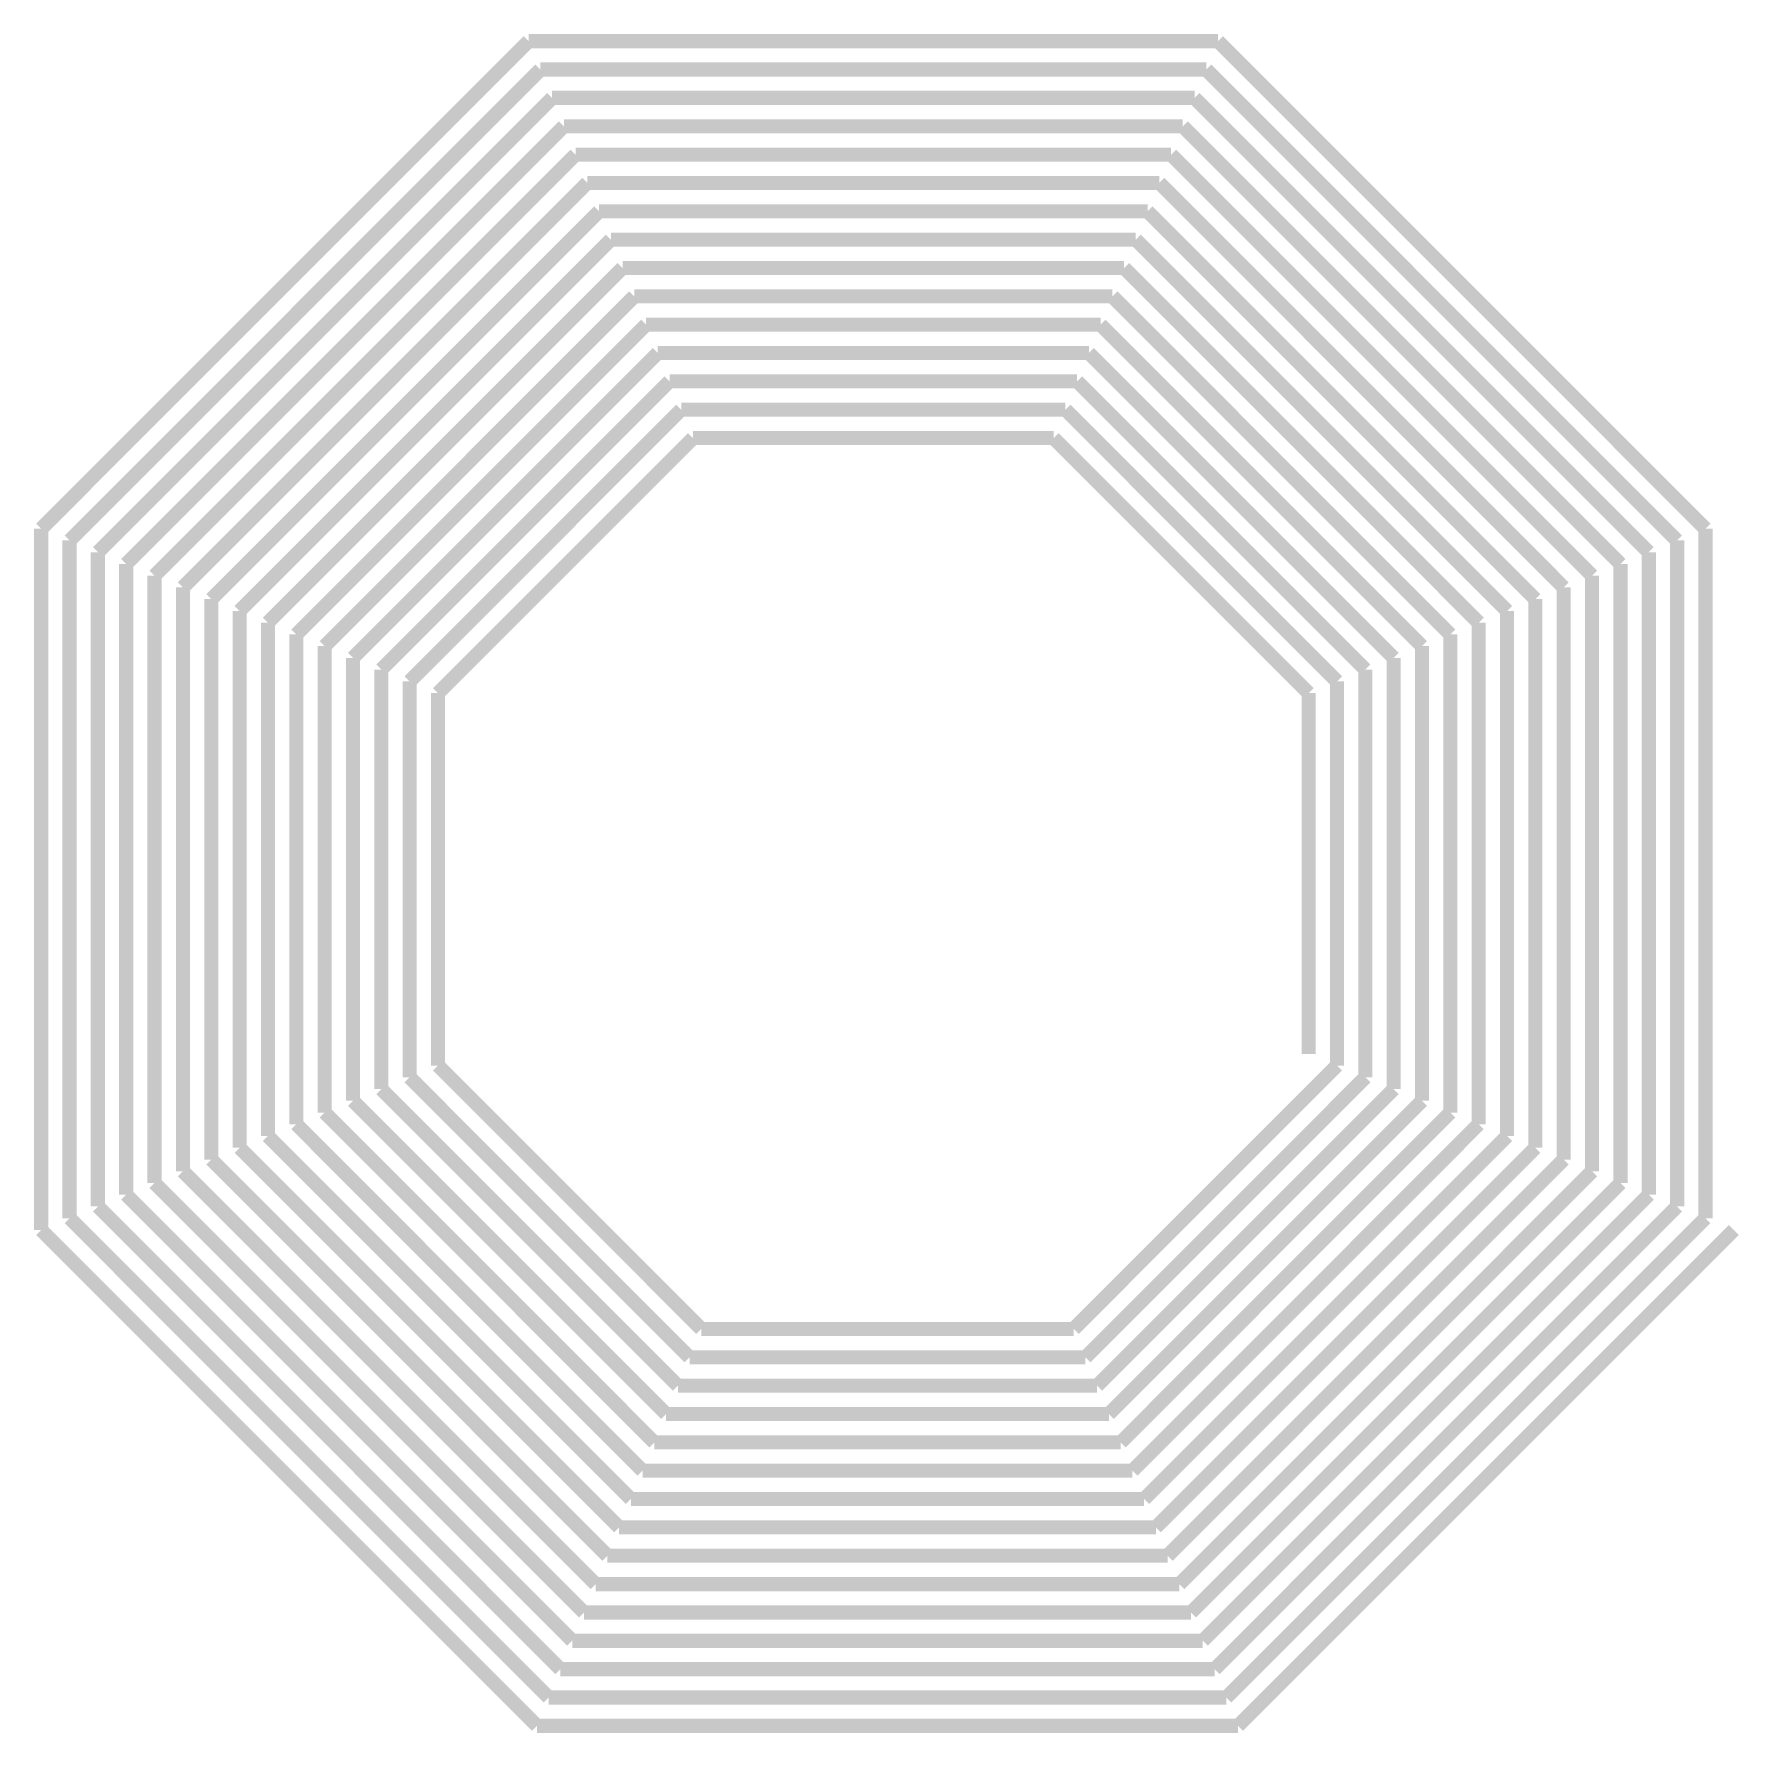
# Model space of a CAD drawing. Header units: inches. Extents: x -10.7 to 11, y -10.9 to 10.7.
import ezdxf

# ---------------------------------------------------------------- set-up
doc = ezdxf.new("R2010")
doc.units = ezdxf.units.IN
doc.header["$MEASUREMENT"] = 0

msp = doc.modelspace()

# ---------------------------------------------------------------- linework, layer by layer
at = {"const_width": 0.18}
for points in [[(-4.378, 10.57), (-10.57, 4.378)], [(4.378, 10.57), (-4.378, 10.57)], [(10.57, 4.378), (4.378, 10.57)], [(-4.229, 10.21), (-10.21, 4.229)], [(4.229, 10.21), (-4.229, 10.21)], [(10.21, 4.229), (4.229, 10.21)], [(-4.08, 9.85), (-9.85, 4.08)], [(4.08, 9.85), (-4.08, 9.85)], [(9.85, 4.08), (4.08, 9.85)], [(-3.931, 9.49), (-9.49, 3.931)], [(3.931, 9.49), (-3.931, 9.49)], [(9.49, 3.931), (3.931, 9.49)], [(-3.782, 9.13), (-9.13, 3.782)], [(3.782, 9.13), (-3.782, 9.13)], [(9.13, 3.782), (3.782, 9.13)], [(-3.633, 8.77), (-8.77, 3.633)], [(3.633, 8.77), (-3.633, 8.77)], [(8.77, 3.633), (3.633, 8.77)], [(-3.484, 8.41), (-8.41, 3.484)], [(3.484, 8.41), (-3.484, 8.41)], [(8.41, 3.484), (3.484, 8.41)], [(-3.334, 8.05), (-8.05, 3.334)], [(3.334, 8.05), (-3.334, 8.05)], [(8.05, 3.334), (3.334, 8.05)], [(-3.185, 7.69), (-7.69, 3.185)], [(3.185, 7.69), (-3.185, 7.69)], [(7.69, 3.185), (3.185, 7.69)], [(-3.036, 7.33), (-7.33, 3.036)], [(3.036, 7.33), (-3.036, 7.33)], [(7.33, 3.036), (3.036, 7.33)], [(-2.887, 6.97), (-6.97, 2.887)], [(2.887, 6.97), (-2.887, 6.97)], [(6.97, 2.887), (2.887, 6.97)], [(-2.738, 6.61), (-6.61, 2.738)], [(2.738, 6.61), (-2.738, 6.61)], [(6.61, 2.738), (2.738, 6.61)], [(-2.589, 6.25), (-6.25, 2.589)], [(2.589, 6.25), (-2.589, 6.25)], [(6.25, 2.589), (2.589, 6.25)], [(-2.44, 5.89), (-5.89, 2.44)], [(2.44, 5.89), (-2.44, 5.89)], [(5.89, 2.44), (2.44, 5.89)], [(-2.291, 5.53), (-5.53, 2.291)], [(2.291, 5.53), (-2.291, 5.53)], [(5.53, 2.291), (2.291, 5.53)], [(-10.57, 4.378), (-10.57, -4.527)], [(10.57, -4.378), (10.57, 4.378)], [(-10.21, 4.229), (-10.21, -4.378)], [(-9.85, 4.08), (-9.85, -4.229)], [(9.85, -4.08), (9.85, 4.08)], [(10.21, -4.229), (10.21, 4.229)], [(-9.49, 3.931), (-9.49, -4.08)], [(9.49, -3.931), (9.49, 3.931)], [(-9.13, 3.782), (-9.13, -3.931)], [(-8.77, 3.633), (-8.77, -3.782)], [(8.77, -3.633), (8.77, 3.633)], [(9.13, -3.782), (9.13, 3.782)], [(-8.41, 3.484), (-8.41, -3.633)], [(8.41, -3.484), (8.41, 3.484)], [(-8.05, 3.334), (-8.05, -3.484)], [(-7.69, 3.185), (-7.69, -3.334)], [(7.69, -3.185), (7.69, 3.185)], [(8.05, -3.334), (8.05, 3.334)], [(-7.33, 3.036), (-7.33, -3.185)], [(7.33, -3.036), (7.33, 3.036)], [(-6.97, 2.887), (-6.97, -3.036)], [(-6.61, 2.738), (-6.61, -2.887)], [(6.61, -2.738), (6.61, 2.738)], [(6.97, -2.887), (6.97, 2.887)], [(-6.25, 2.589), (-6.25, -2.738)], [(6.25, -2.589), (6.25, 2.589)], [(-5.89, 2.44), (-5.89, -2.589)], [(5.89, -2.44), (5.89, 2.44)], [(-5.53, 2.291), (-5.53, -2.44)], [(5.53, -2.291), (5.53, 2.291)], [(-5.53, -2.44), (-2.185, -5.785)], [(2.545, -5.785), (5.89, -2.44)], [(-5.89, -2.589), (-2.334, -6.145)], [(2.694, -6.145), (6.25, -2.589)], [(-6.61, -2.887), (-2.633, -6.865)], [(-6.25, -2.738), (-2.483, -6.505)], [(2.843, -6.505), (6.61, -2.738)], [(2.993, -6.865), (6.97, -2.887)], [(-6.97, -3.036), (-2.782, -7.225)], [(3.142, -7.225), (7.33, -3.036)], [(-7.69, -3.334), (-3.08, -7.945)], [(-7.33, -3.185), (-2.931, -7.585)], [(3.291, -7.585), (7.69, -3.185)], [(3.44, -7.945), (8.05, -3.334)], [(-8.05, -3.484), (-3.229, -8.305)], [(3.589, -8.305), (8.41, -3.484)], [(-8.41, -3.633), (-3.378, -8.665)], [(3.738, -8.665), (8.77, -3.633)], [(-9.13, -3.931), (-3.676, -9.385)], [(-8.77, -3.782), (-3.527, -9.025)], [(3.887, -9.025), (9.13, -3.782)], [(4.036, -9.385), (9.49, -3.931)], [(-9.49, -4.08), (-3.825, -9.745)], [(4.185, -9.745), (9.85, -4.08)], [(-10.21, -4.378), (-4.124, -10.465)], [(-9.85, -4.229), (-3.975, -10.105)], [(4.335, -10.105), (10.21, -4.229)], [(4.484, -10.465), (10.57, -4.378)], [(-10.57, -4.527), (-4.273, -10.825)], [(4.633, -10.825), (10.93, -4.527)], [(-2.185, -5.785), (2.545, -5.785)], [(-2.334, -6.145), (2.694, -6.145)], [(-2.483, -6.505), (2.843, -6.505)], [(-2.633, -6.865), (2.993, -6.865)], [(-2.782, -7.225), (3.142, -7.225)], [(-2.931, -7.585), (3.291, -7.585)], [(-3.08, -7.945), (3.44, -7.945)], [(-3.229, -8.305), (3.589, -8.305)], [(-3.378, -8.665), (3.738, -8.665)], [(-3.527, -9.025), (3.887, -9.025)], [(-3.676, -9.385), (4.036, -9.385)], [(-3.825, -9.745), (4.185, -9.745)], [(-3.975, -10.105), (4.335, -10.105)], [(-4.124, -10.465), (4.484, -10.465)], [(-4.273, -10.825), (4.633, -10.825)]]:
    msp.add_lwpolyline(points, dxfattribs=at)

doc.saveas('drawing.dxf')
